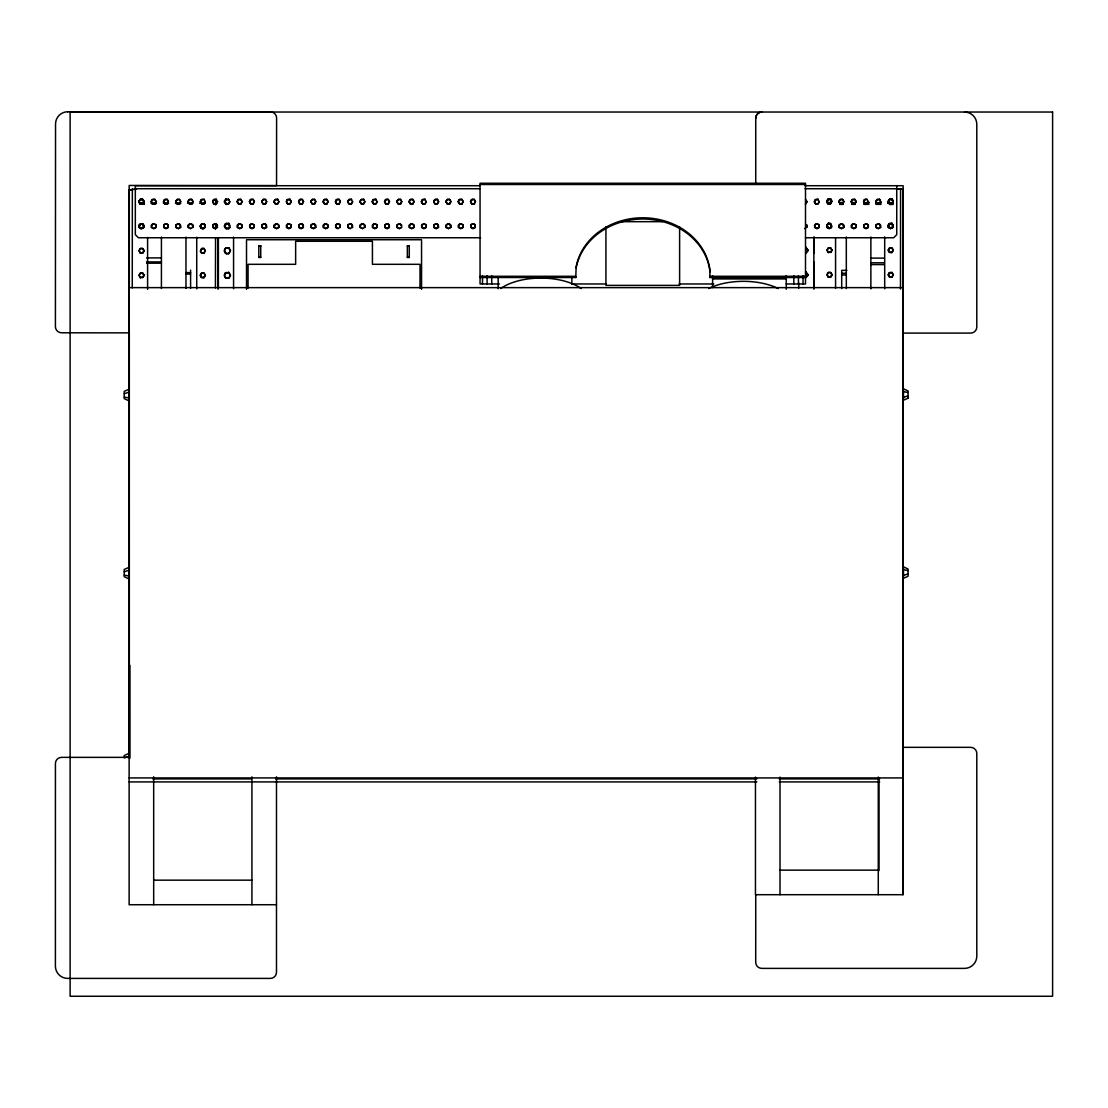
<?xml version="1.0" encoding="UTF-8"?>
<svg xmlns="http://www.w3.org/2000/svg" width="1108" height="1108" viewBox="0 0 1108 1108"><rect width="100%" height="100%" fill="white"/><g stroke="black" fill="none" stroke-linecap="round" stroke-linejoin="round"><path stroke-width="1.5" d="M128.819 397.924L128.819 400.777L124.248 398.631L124.248 391.346L128.819 389.337L128.819 397.924L124.248 397.066M132.254 287.886L132.351 189.357L135.938 189.357M755.739 894.696L755.711 962.243A6.136 6.136 0 0 0 761.889 968.392L964.514 968.392A12.285 12.285 0 0 0 976.799 956.107L976.799 753.468A6.136 6.136 0 0 0 970.663 747.332L903.117 747.332M755.739 184.025L755.739 118.141A6.136 6.136 0 0 1 761.889 112.005L761.889 112.033A6.136 6.136 0 0 0 755.739 118.168L755.739 118.141M900.472 289.049L900.582 188.789M903.477 569.706L903.477 566.853L908.048 569.013L908.048 576.285L903.477 578.293L903.477 569.706L908.048 570.565M215.423 287.955L215.561 237.791M215.575 229.134L215.589 223.954M215.644 204.925L215.658 199.731M480.055 277.512L575.772 277.512L576.146 266.709A67.546 58.502 0 0 1 645.05 217.819A67.546 58.502 0 0 1 709.993 270.615L709.785 277.512L805.502 277.512M143.694 227.486L143.375 224.592L141.035 223.733L139.109 225.339L139.234 227.486L141.464 228.608L143.694 227.486L143.375 224.592M155.979 227.486L155.66 224.592L153.32 223.733L151.394 225.339L151.505 227.486L153.749 228.608L155.979 227.486L155.66 224.592M168.264 227.486L167.945 224.592L165.591 223.733L163.679 225.339L163.79 227.486L166.02 228.608L168.264 227.486L167.945 224.592M180.535 227.486L180.23 224.592L177.876 223.733L175.95 225.339L176.075 227.486L178.305 228.608L180.535 227.486L180.23 224.592M192.501 224.592L192.82 227.486L192.501 224.592L190.161 223.733L188.235 225.339L188.36 227.486L190.59 228.608L192.931 227.057M204.786 224.592L205.105 227.486L204.786 224.592L202.432 223.733L200.52 225.339L200.631 227.486L202.875 228.608L205.215 227.057M217.071 224.592L217.376 227.486L217.071 224.592L214.717 223.733L212.805 225.339L212.916 227.486L215.146 228.608L217.5 227.057M229.661 227.486L229.342 224.592L227.002 223.733L225.076 225.339L225.201 227.486L227.431 228.608L229.661 227.486L229.342 224.592M241.946 227.486L241.627 224.592L239.286 223.733L237.361 225.339L237.472 227.486L239.716 228.608L241.946 227.486L241.627 224.592M266.502 227.486L266.197 224.592L263.843 223.733L261.917 225.339L262.042 227.486L264.272 228.608L266.502 227.486L266.197 224.592M278.787 227.486L278.897 225.339L276.986 223.733L274.202 225.339L274.327 227.486L276.557 228.608L278.787 227.486L278.468 224.592L276.127 223.733M291.072 227.486L290.753 224.592L288.399 223.733L286.487 225.339L286.598 227.486L288.828 228.608L291.072 227.486L290.753 224.592M303.343 227.486L303.038 224.592L300.683 223.733L298.772 225.339L298.883 227.486L301.113 228.608L303.343 227.486L303.038 224.592M315.628 227.486L315.309 224.592L312.968 223.733L311.043 225.339L311.168 227.486L313.398 228.608L315.628 227.486L315.309 224.592M327.913 227.486L327.594 224.592L325.253 223.733L323.328 225.339L323.439 227.486L325.683 228.608L327.913 227.486L327.594 224.592M339.879 224.592L340.198 227.486L339.879 224.592L337.524 223.733L335.613 225.339L335.724 227.486L337.954 228.608L340.308 227.057M352.164 224.592L352.469 227.486L352.164 224.592L349.809 223.733L347.884 225.339L348.009 227.486L350.239 228.608L352.593 227.057M364.435 224.592L364.754 227.486L364.435 224.592L362.094 223.733L360.169 225.339L360.294 227.486L362.524 228.608L364.864 227.057M377.039 227.486L376.72 224.592L374.365 223.733L372.454 225.339L372.565 227.486L374.795 228.608L377.039 227.486L376.72 224.592M389.31 227.486L389.005 224.592L386.65 223.733L384.739 225.339L384.85 227.486L387.08 228.608L389.31 227.486L389.005 224.592M413.88 227.486L413.561 224.592L411.22 223.733L409.295 225.339L409.406 227.486L411.65 228.608L413.88 227.486L413.561 224.592M426.164 227.486L426.275 225.339L424.35 223.733L421.58 225.339L421.691 227.486L423.921 228.608L426.164 227.486L425.846 224.592L423.491 223.733M438.436 227.486L438.131 224.592L435.776 223.733L433.851 225.339L433.976 227.486L436.206 228.608L438.436 227.486L438.131 224.592M450.721 227.486L450.402 224.592L448.061 223.733L446.136 225.339L446.261 227.486L448.491 228.608L450.721 227.486L450.402 224.592M463.006 227.486L462.687 224.592L460.332 223.733L458.421 225.339L458.532 227.486L460.762 228.608L463.006 227.486L462.687 224.592M475.277 227.486L474.972 224.592L472.617 223.733L470.706 225.339L470.817 227.486L473.047 228.608L475.277 227.486L474.972 224.592M819.144 227.486L818.84 224.592L816.485 223.733L814.574 225.339L814.685 227.486L816.915 228.608L819.144 227.486L818.84 224.592M831.429 227.486L831.111 224.592L828.77 223.733L826.845 225.339L826.97 227.486L829.2 228.608L831.429 227.486L831.111 224.592M843.714 227.486L843.396 224.592L841.055 223.733L839.13 225.339L839.241 227.486L841.484 228.608L843.714 227.486L843.396 224.592M855.999 227.486L855.681 224.592L853.326 223.733L851.415 225.339L851.526 227.486L853.756 228.608L855.999 227.486L855.681 224.592M868.27 227.486L868.395 225.339L866.47 223.733L863.686 225.339L863.811 227.486L866.04 228.608L868.27 227.486L867.966 224.592L865.611 223.733M880.555 227.486L880.237 224.592L877.896 223.733L875.971 225.339L876.082 227.486L878.325 228.608L880.555 227.486L880.237 224.592M892.84 227.486L892.522 224.592L890.167 223.733L888.256 225.339L888.367 227.486L890.597 228.608L892.84 227.486L892.522 224.592M129.179 190.188L132.96 189.357M139.234 227.486L139.539 224.592L141.893 223.733L143.818 225.339M151.505 227.486L151.824 224.592L154.178 223.733L156.09 225.339M163.79 227.486L164.109 224.592L166.449 223.733L168.374 225.339M176.075 227.486L176.394 224.592L178.734 223.733L180.659 225.339M188.36 227.486L188.665 224.592L191.019 223.733L192.931 225.339M200.631 227.486L200.95 224.592L203.304 223.733L205.215 225.339M212.916 227.486L213.235 224.592L215.575 223.733L217.5 225.339M225.201 227.486L225.506 224.592L227.86 223.733L229.785 225.339M237.472 227.486L237.791 224.592L240.145 223.733L242.056 225.339M249.757 227.486L250.076 224.592L252.416 223.733L254.341 225.339L251.558 223.733L249.646 225.339L249.757 227.486L251.987 228.608L254.231 227.486L253.912 224.592M262.042 227.486L262.361 224.592L264.701 223.733L266.626 225.339M274.327 227.486L274.632 224.592L276.986 223.733M286.598 227.486L286.917 224.592L289.271 223.733L291.182 225.339M298.883 227.486L299.202 224.592L301.542 223.733L303.467 225.339M311.168 227.486L311.473 224.592L313.827 223.733L315.738 225.339M323.439 227.486L323.758 224.592L326.112 223.733L328.023 225.339M335.724 227.486L336.043 224.592L338.383 223.733L340.308 225.339M348.009 227.486L348.327 224.592L350.668 223.733L352.593 225.339M360.294 227.486L360.599 224.592L362.953 223.733L364.864 225.339M372.565 227.486L372.884 224.592L375.238 223.733L377.149 225.339M384.85 227.486L385.169 224.592L387.509 223.733L389.434 225.339M397.135 227.486L397.44 224.592L399.794 223.733L401.705 225.339L398.935 223.733L397.01 225.339L397.135 227.486L399.365 228.608L401.595 227.486M409.406 227.486L409.725 224.592L412.079 223.733L413.99 225.339M421.691 227.486L422.01 224.592L424.35 223.733M433.976 227.486L434.294 224.592L436.635 223.733L438.56 225.339M446.261 227.486L446.566 224.592L448.92 223.733L450.831 225.339M458.532 227.486L458.851 224.592L461.205 223.733L463.116 225.339M470.817 227.486L471.135 224.592L473.476 223.733L475.401 225.339M814.685 227.486L815.003 224.592L817.344 223.733L819.269 225.339M826.97 227.486L827.274 224.592L829.629 223.733L831.54 225.339M839.241 227.486L839.559 224.592L841.914 223.733L843.825 225.339M851.526 227.486L851.844 224.592L854.185 223.733L856.11 225.339M863.811 227.486L864.115 224.592L866.47 223.733M876.082 227.486L876.4 224.592L878.755 223.733L880.666 225.339M888.367 227.486L888.685 224.592L891.026 223.733L892.951 225.339M129.179 190.022L132.711 189.357L132.254 189.925M806.984 227.057L806.555 224.592L806.984 227.057L804.63 228.608M139.857 199.717L138.999 202.072L140.605 203.983L142.752 203.872L143.874 201.642L142.752 199.398L140.176 199.398L139.054 201.642L140.176 203.872L143.071 203.553L143.929 201.213L142.323 199.288L139.857 199.717L142.752 199.398M155.037 203.872L152.89 203.983L151.284 202.072L152.142 199.717L155.037 199.398L156.145 201.642L155.037 203.872L152.142 203.553L151.284 201.213L152.89 199.288M143.071 228.123L143.929 225.769L142.323 223.844L140.176 223.968L139.054 226.198L140.176 228.428L143.071 228.123L140.176 228.428M143.071 252.679L143.929 250.325L142.323 248.414L140.176 248.524L139.054 250.754L140.176 252.998L143.071 252.679L140.176 252.998M167.308 203.872L165.161 203.983L163.555 202.072L164.427 199.717L167.308 199.398L168.43 201.642L167.308 203.872L164.427 203.553L163.555 201.213L165.161 199.288M143.071 277.235L143.929 274.895L142.323 272.97L140.176 273.094L139.054 275.324L140.176 277.554L143.071 277.235L140.176 277.554M179.593 203.872L177.446 203.983L175.84 202.072L176.698 199.717L179.593 199.398L180.715 201.642L179.593 203.872L176.698 203.553L175.84 201.213L177.446 199.288M191.878 203.872L189.731 203.983L188.125 202.072L188.983 199.717L191.878 199.398L193 201.642L191.878 203.872L188.983 203.553L188.125 201.213L189.731 199.288M204.163 199.398L205.271 201.642L204.163 203.872L202.002 203.983L200.409 202.072L201.268 199.717L204.163 199.398L201.268 199.717M203.733 228.553L202.002 228.553L200.409 226.628L202.002 223.844L204.163 223.968L205.271 226.198L203.733 228.553L201.268 228.123L200.409 225.769L202.002 223.844M216.005 199.288L217.556 201.642L216.434 203.872L214.287 203.983L212.681 202.072L213.539 199.717L216.434 199.398L213.539 199.717M202.002 253.109L200.409 251.184L202.002 248.414L204.163 248.524L205.271 250.754L204.163 252.998L201.268 252.679L204.163 252.998M228.29 199.288L229.841 201.642L228.719 203.872L226.572 203.983L224.966 202.072L225.824 199.717L228.719 199.398L225.824 199.717M204.163 277.554L202.002 277.665L200.409 275.753L201.268 273.399L204.163 273.094L205.271 275.324L204.163 277.554L201.268 277.235L200.409 274.895L202.002 272.97M225.409 223.788L229.051 223.387L225.409 223.788L224.328 226.738L226.351 229.148M241.004 203.872L238.857 203.983L237.251 202.072L238.109 199.717L241.004 199.398L242.112 201.642L241.004 203.872L238.109 203.553L237.251 201.213L238.857 199.288M225.409 248.344L224.328 251.294L226.351 253.718L229.051 253.566L230.45 250.754L229.051 247.957L225.409 248.344L229.051 247.957M253.275 203.872L251.128 203.983L249.522 202.072L250.394 199.717L253.275 199.398L254.397 201.642L253.275 203.872L250.394 203.553L249.522 201.213L251.128 199.288M225.409 272.914L224.328 275.864L226.351 278.274L229.051 278.136L230.45 275.324L229.051 272.513L225.409 272.914L229.051 272.513M265.56 203.872L263.413 203.983L261.807 202.072L262.665 199.717L265.56 199.398L266.682 201.642L265.56 203.872L262.665 203.553L261.807 201.213L263.413 199.288M277.416 199.288L278.967 201.642L277.845 203.872L275.698 203.983L274.091 202.072L274.95 199.717L277.845 199.398L274.95 199.717M287.235 199.717L286.376 202.072L287.969 203.983L290.13 203.872L291.238 201.642L290.13 199.398L287.235 199.717L290.13 199.398M302.401 203.872L300.254 203.983L298.648 202.072L299.506 199.717L302.401 199.398L303.523 201.642L302.401 203.872L299.506 203.553L298.648 201.213L300.254 199.288M314.686 203.872L312.539 203.983L310.933 202.072L311.791 199.717L314.686 199.398L315.808 201.642L314.686 203.872L311.791 203.553L310.933 201.213L312.539 199.288M326.971 203.872L324.824 203.983L323.217 202.072L324.076 199.717L326.971 199.398L328.079 201.642L326.971 203.872L324.076 203.553L323.217 201.213L324.824 199.288M339.242 203.872L337.095 203.983L335.489 202.072L336.361 199.717L339.242 199.398L340.364 201.642L339.242 203.872L336.361 203.553L335.489 201.213L337.095 199.288M351.098 199.288L352.649 201.642L351.527 203.872L349.38 203.983L347.774 202.072L348.632 199.717L351.527 199.398L348.632 199.717M363.382 199.288L364.934 201.642L363.812 203.872L361.665 203.983L360.058 202.072L360.917 199.717L363.812 199.398L360.917 199.717M375.667 199.288L377.205 201.642L376.097 203.872L373.936 203.983L372.343 202.072L373.202 199.717L376.097 199.398L373.202 199.717M388.368 203.872L386.221 203.983L384.614 202.072L385.473 199.717L388.368 199.398L389.49 201.642L388.368 203.872L385.473 203.553L384.614 201.213L386.221 199.288M400.653 203.872L398.506 203.983L396.899 202.072L397.758 199.717L400.653 199.398L401.775 201.642L400.653 203.872L397.758 203.553L396.899 201.213L398.506 199.288M412.938 203.872L410.791 203.983L409.184 202.072L410.043 199.717L412.938 199.398L414.046 201.642L412.938 203.872L410.043 203.553L409.184 201.213L410.791 199.288M424.779 199.288L426.331 201.642L425.209 203.872L423.062 203.983L421.456 202.072L422.328 199.717L425.209 199.398L422.328 199.717M434.599 199.717L433.74 202.072L435.347 203.983L437.494 203.872L438.616 201.642L437.494 199.398L434.599 199.717L437.494 199.398M449.779 203.872L447.632 203.983L446.025 202.072L446.884 199.717L449.779 199.398L450.901 201.642L449.779 203.872L446.884 203.553L446.025 201.213L447.632 199.288M462.064 203.872L459.903 203.983L458.31 202.072L459.169 199.717L462.064 199.398L463.172 201.642L462.064 203.872L459.169 203.553L458.31 201.213L459.903 199.288M474.335 203.872L472.188 203.983L470.581 202.072L471.44 199.717L474.335 199.398L475.457 201.642L474.335 203.872L471.44 203.553L470.581 201.213L472.188 199.288M817.773 199.288L819.324 201.642L818.203 203.872L816.056 203.983L814.449 202.072L815.308 199.717L818.203 199.398L815.308 199.717M807.967 249.66L805.945 253.15L807.967 250.74L805.945 247.236L807.967 250.74M830.488 203.872L828.341 203.983L826.734 202.072L827.593 199.717L830.488 199.398L831.609 201.642L830.488 203.872L827.593 203.553L826.734 201.213L828.341 199.288M807.967 274.216L805.945 277.706L807.967 275.296L805.945 271.806L807.967 275.296M842.773 203.872L840.626 203.983L839.019 202.072L839.878 199.717L842.773 199.398L843.88 201.642L842.773 203.872L839.878 203.553L839.019 201.213L840.626 199.288M831.028 252.112L831.886 249.771L830.294 247.846L828.133 247.957L827.025 250.2L828.133 252.43L831.028 252.112L828.133 252.43M855.044 203.872L852.897 203.983L851.29 202.072L852.149 199.717L855.044 199.398L856.165 201.642L855.044 203.872L852.149 203.553L851.29 201.213L852.897 199.288M831.028 276.681L831.886 274.327L830.294 272.402L828.133 272.526L827.025 274.756L828.133 276.986L831.028 276.681L828.133 276.986M864.434 199.717L863.575 202.072L865.182 203.983L867.329 203.872L868.45 201.642L866.899 199.288L864.434 199.717L866.899 199.288M876.719 199.717L875.86 202.072L877.467 203.983L879.614 203.872L880.721 201.642L879.614 199.398L876.719 199.717L879.614 199.398M888.145 202.072L889.973 198.72L888.145 202.072L889.738 203.983L891.898 203.872L893.242 201.074L892.12 198.844M892.12 252.43L889.973 252.541L888.367 250.63L889.225 248.275L892.12 247.957L893.242 250.2L892.12 252.43L889.225 252.112L888.367 249.771L889.973 247.846M892.12 276.986L889.973 277.111L888.367 275.186L889.225 272.845L892.12 272.526L893.242 274.756L892.12 276.986L889.225 276.681L888.367 274.327L889.973 272.402M807.04 201.642L805.502 203.983L807.04 201.642L805.502 199.288M828.133 198.844L827.025 201.074L828.133 203.304M831.028 223.719L828.133 223.401L827.025 225.63L828.133 227.86L831.028 227.556M889.973 223.29L888.367 225.201L889.225 227.556L891.691 227.985L893.242 225.63L892.12 223.401L889.225 223.719L892.12 223.401M139.109 225.339L139.539 224.592M151.394 225.339L151.824 224.592M163.679 225.339L164.109 224.592M175.95 225.339L176.394 224.592M188.235 225.339L188.665 224.592M200.52 225.339L200.95 224.592M212.805 225.339L213.235 224.592M225.076 225.339L225.506 224.592M237.361 225.339L237.791 224.592M249.646 225.339L250.076 224.592M261.917 225.339L262.361 224.592M274.202 225.339L274.632 224.592M286.487 225.339L286.917 224.592M298.772 225.339L299.202 224.592M311.043 225.339L311.473 224.592M323.328 225.339L323.758 224.592M335.613 225.339L336.043 224.592M347.884 225.339L348.327 224.592M360.169 225.339L360.599 224.592M372.454 225.339L372.884 224.592M384.739 225.339L385.169 224.592M397.01 225.339L397.44 224.592M409.295 225.339L409.725 224.592M421.58 225.339L422.01 224.592M433.851 225.339L434.294 224.592M446.136 225.339L446.566 224.592M458.421 225.339L458.851 224.592M470.706 225.339L471.135 224.592M814.574 225.339L815.003 224.592M826.845 225.339L827.274 224.592M839.13 225.339L839.559 224.592M851.415 225.339L851.844 224.592M863.686 225.339L864.115 224.592M875.971 225.339L876.4 224.592M888.256 225.339L888.685 224.592M142.323 228.553L143.929 226.628L143.071 224.273L140.605 223.844L139.054 226.198L140.605 228.553M154.608 203.983L156.145 201.642L154.608 199.288L152.142 199.717M166.879 203.983L168.43 201.642L166.879 199.288L164.427 199.717M142.323 253.109L143.929 251.184L143.071 248.843L140.605 248.414L139.054 250.754L140.605 253.109M179.164 203.983L180.715 201.642L179.164 199.288L176.698 199.717M142.323 277.665L143.929 275.753L143.071 273.399L140.605 272.97L139.054 275.324L140.605 277.665M191.449 203.983L193 201.642L191.449 199.288L188.983 199.717M202.002 199.288L200.409 201.213L201.268 203.553L203.733 203.983L205.271 201.642M214.287 199.288L212.681 201.213L213.539 203.553L216.005 203.983L217.556 201.642M226.572 199.288L224.966 201.213L225.824 203.553L228.29 203.983L229.841 201.642M203.733 253.109L205.271 250.754L203.733 248.414L201.268 248.843M240.574 203.983L242.112 201.642L240.574 199.288L238.109 199.717M228.511 229.148L229.813 227.182L227.431 228.608L225.076 227.057M203.733 277.665L205.271 275.324L203.733 272.97L201.268 273.399M252.846 203.983L254.397 201.642L252.846 199.288L250.394 199.717M226.351 247.804L224.328 250.214L225.409 253.178L228.511 253.718L230.45 250.754L228.511 247.804M265.131 203.983L266.682 201.642L265.131 199.288L262.665 199.717M275.698 199.288L274.091 201.213L274.95 203.553L277.416 203.983L278.967 201.642M226.351 272.374L224.328 274.784L225.409 277.734L228.511 278.274L230.45 275.324L228.511 272.374M287.969 199.288L286.376 201.213L287.235 203.553L289.7 203.983L291.238 201.642L289.7 199.288M301.972 203.983L303.523 201.642L301.972 199.288L299.506 199.717M314.257 203.983L315.808 201.642L314.257 199.288L311.791 199.717M326.541 203.983L328.079 201.642L326.541 199.288L324.076 199.717M338.813 203.983L340.364 201.642L338.813 199.288L336.361 199.717M349.38 199.288L347.774 201.213L348.632 203.553L351.098 203.983L352.649 201.642M361.665 199.288L360.058 201.213L360.917 203.553L363.382 203.983L364.934 201.642M373.936 199.288L372.343 201.213L373.202 203.553L375.667 203.983L377.205 201.642M387.939 203.983L389.49 201.642L387.939 199.288L385.473 199.717M400.223 203.983L401.775 201.642L400.223 199.288L397.758 199.717M412.508 203.983L414.046 201.642L412.508 199.288L410.043 199.717M423.062 199.288L421.456 201.213L422.328 203.553L424.779 203.983L426.331 201.642M435.347 199.288L433.74 201.213L434.599 203.553L437.064 203.983L438.616 201.642L437.064 199.288M449.349 203.983L450.901 201.642L449.349 199.288L446.884 199.717M461.634 203.983L463.172 201.642L461.634 199.288L459.169 199.717M473.905 203.983L475.457 201.642L473.905 199.288L471.44 199.717M816.056 199.288L814.449 201.213L815.308 203.553L817.773 203.983L819.324 201.642M828.562 198.72L827.025 201.074L828.562 203.415L831.028 202.986L830.294 203.415L831.886 201.504M830.058 203.983L831.609 201.642L830.058 199.288L827.593 199.717M828.562 223.29L827.025 225.63L828.562 227.985M842.343 203.983L843.88 201.642L842.343 199.288L839.878 199.717M854.614 203.983L856.165 201.642L854.614 199.288L852.149 199.717M830.294 252.541L831.886 250.63L831.028 248.275L828.562 247.846L827.025 250.2L828.562 252.541M865.182 199.288L863.575 201.213L864.434 203.553L866.899 203.983L868.45 201.642M830.294 277.111L831.886 275.186L831.028 272.845L828.562 272.402L827.025 274.756L828.562 277.111M877.467 199.288L875.86 201.213L876.719 203.553L879.184 203.983L880.721 201.642L879.184 199.288M888.145 201.213L889.004 203.553L891.469 203.983L893.242 201.074L891.691 198.72M891.691 227.985L893.242 225.63L891.691 223.29M891.691 252.541L893.242 250.2L891.691 247.846L889.225 248.275M891.691 277.111L893.242 274.756L891.691 272.402L889.225 272.845M143.929 201.213L142.323 203.983L140.176 203.872M202.002 248.414L200.409 251.184M224.328 225.658L226.351 223.248M831.886 226.06L830.294 227.985L828.133 227.86M143.818 227.057L141.464 228.608L139.109 227.057M156.09 227.057L153.749 228.608L151.394 227.057M168.374 227.057L166.02 228.608L163.679 227.057M180.659 227.057L178.305 228.608L175.95 227.057M242.056 227.057L239.716 228.608L237.361 227.057M254.341 227.057L251.987 228.608L249.646 227.057M266.626 227.057L264.272 228.608L261.917 227.057M278.897 227.057L276.557 228.608L274.202 227.057M291.182 227.057L288.828 228.608L286.487 227.057M303.467 227.057L301.113 228.608L298.772 227.057M315.738 227.057L313.398 228.608L311.043 227.057M328.023 227.057L325.683 228.608L323.328 227.057M377.149 227.057L374.795 228.608L372.454 227.057M389.434 227.057L387.08 228.608L384.739 227.057M413.99 227.057L411.65 228.608L409.295 227.057M426.275 227.057L423.921 228.608L421.58 227.057M438.56 227.057L436.206 228.608L433.851 227.057M450.831 227.057L448.491 228.608L446.136 227.057M463.116 227.057L460.762 228.608L458.421 227.057M475.401 227.057L473.047 228.608L470.706 227.057M819.269 227.057L816.915 228.608L814.574 227.057M831.54 227.057L829.2 228.608L826.845 227.057M843.825 227.057L841.484 228.608L839.13 227.057M856.11 227.057L853.756 228.608L851.415 227.057M868.395 227.057L866.04 228.608L863.686 227.057M880.666 227.057L878.325 228.608L875.971 227.057M892.951 227.057L890.597 228.608L888.256 227.057M143.071 203.553L139.857 203.553L138.999 201.213L140.605 199.288L143.071 199.717L143.929 202.072M225.409 199.218L226.351 198.678L224.328 201.102L226.351 204.592L224.328 202.182M124.248 393.728L128.819 392.204M124.248 571.797L128.819 570.274M903.477 397.356L908.048 395.833M903.477 575.426L908.048 573.902M140.176 199.398L139.054 201.642L140.605 203.983L139.857 203.553M142.752 203.872L143.874 201.642L142.323 199.288L143.071 199.717M201.268 224.273L204.163 223.968M891.469 199.288L889.004 199.717L891.898 199.398L893.006 201.642L891.898 199.398M889.973 203.415L892.12 203.304L889.225 202.986L888.367 200.645L889.973 203.415L889.225 202.986M828.133 223.401L830.294 223.29M889.225 227.556L892.12 227.86M887.951 203.346L893.131 203.083M129.082 757.36L61.577 757.36A6.136 6.136 0 0 0 55.428 763.495L55.4 966.134A12.285 12.285 0 0 0 67.685 978.406L270.352 978.406A6.136 6.136 0 0 0 276.488 972.27L276.488 776.86M276.46 904.724L129.124 904.724L129.124 287.637L902.826 287.637L902.826 894.696M889.682 204.398L893.131 204.371L889.682 204.329M140.882 203.609L144.345 203.609M151.256 203.595L156.436 203.581M165.064 203.553L168.513 203.54M177.155 203.526L180.604 203.512M189.246 203.498L192.695 203.484M201.337 203.47L204.786 203.457M827.51 203.041L830.958 203.041M839.601 203.013L843.05 203.013M851.692 202.986L855.141 202.972M863.783 202.958L868.963 202.944M875.86 202.93L881.04 202.916M887.951 202.903L893.131 202.889M839.601 204.398L843.05 204.384M851.692 204.384L855.141 204.371M863.783 204.357L868.963 204.357M875.86 204.343L881.04 204.343M480.055 184.496L805.502 184.496M479.695 185.715L135.328 185.715L135.328 234.674L138.389 237.749L480.609 237.749M805.031 185.715L903.117 185.715L903.117 333.093L970.663 333.093A6.136 6.136 0 0 0 976.799 326.915L976.799 124.276A12.285 12.285 0 0 0 964.514 112.033L964.514 112.033M135.328 188.72L479.695 188.72M805.031 188.72L902.951 188.789L902.951 289.036M621.353 221.683L662.473 221.683M141.035 223.733L141.893 223.733M153.32 223.733L154.178 223.733M165.591 223.733L166.449 223.733M177.876 223.733L178.734 223.733M190.161 223.733L191.019 223.733M202.432 223.733L203.304 223.733M214.717 223.733L215.575 223.733M227.002 223.733L227.86 223.733M239.286 223.733L240.145 223.733M251.558 223.733L252.416 223.733M263.843 223.733L264.701 223.733M288.399 223.733L289.271 223.733M300.683 223.733L301.542 223.733M312.968 223.733L313.827 223.733M325.253 223.733L326.112 223.733M337.524 223.733L338.383 223.733M349.809 223.733L350.668 223.733M362.094 223.733L362.953 223.733M374.365 223.733L375.238 223.733M386.65 223.733L387.509 223.733M398.935 223.733L399.794 223.733M411.22 223.733L412.079 223.733M435.776 223.733L436.635 223.733M448.061 223.733L448.92 223.733M460.332 223.733L461.205 223.733M472.617 223.733L473.476 223.733M816.485 223.733L817.344 223.733M828.77 223.733L829.629 223.733M841.055 223.733L841.914 223.733M853.326 223.733L854.185 223.733M877.896 223.733L878.755 223.733M890.167 223.733L891.026 223.733M805.53 237.749L893.671 237.749L896.746 234.674L896.746 185.715M258.801 246.128L260.74 246.128M407.342 246.128L409.267 246.128M258.801 257.25L260.74 257.25M407.342 257.25L409.267 257.25M146.616 257.901L161.422 257.901M870.874 258.109L884.032 258.109M146.616 261.917L161.422 261.917M870.874 262.804L884.032 262.804M146.616 263.192L161.422 263.192M870.874 264.59L884.032 264.59M846.858 270.366L841.706 270.366L841.706 288.579M185.978 272.61L190.59 272.61M841.706 273.302L846.318 273.302M185.978 274.008L190.59 274.008M841.706 274.978L846.318 274.978M480.055 276.294L575.772 276.294L575.772 277.512M805.502 276.294L709.785 276.294L709.785 277.512M712.596 278.925L786.278 278.925M499.389 283.967L480.055 283.967L480.055 183.263L805.502 183.263L805.502 283.967L786.154 283.967M571.797 283.967L606.422 283.967M679.121 283.967L713.746 283.967M129.124 777.927L902.826 777.927M152.862 778.91L251.502 778.91M275.726 778.91L756.806 778.91M779.298 778.91L879.669 778.91M129.124 781.916L251.502 781.916M251.931 781.916L756.806 781.916M779.298 781.916L879.669 781.916M780.018 870.14L878.27 870.14M153.68 880.168L251.931 880.168M67.823 111.742L270.463 111.894A6.136 6.136 0 0 1 276.598 118.016L276.557 185.59L129.179 185.465L129.096 332.871L61.549 332.788A6.136 6.136 0 0 1 55.414 326.68L55.538 124.013A12.285 12.285 0 0 1 67.823 111.742L67.823 111.77M827.51 202.515L830.958 202.529M839.601 202.556L843.05 202.556M851.692 202.584L855.141 202.598M863.783 202.626L868.963 202.639M875.86 202.653L881.04 202.667M887.951 202.695L893.131 202.709M139.165 203.069L144.345 203.083M151.256 203.11L156.436 203.124M163.333 203.138L168.513 203.152M175.424 203.179L180.604 203.193M187.515 203.207L192.695 203.221M199.606 203.249L204.786 203.263M896.414 188.859L899.876 188.872M839.601 204.121L843.05 204.287M140.882 204.038L144.345 204.204M901.677 188.789L903.117 188.942M903.477 391.636L908.048 392.495M124.248 575.135L128.819 575.994M889.004 203.553L889.738 203.983M876.719 203.553L877.467 203.983M864.434 203.553L865.182 203.983M852.149 203.553L852.897 203.983M839.878 203.553L840.626 203.983M831.028 199.149L830.294 198.72L831.886 200.645M827.593 203.553L828.341 203.983M815.308 203.553L816.056 203.983M889.225 252.112L889.973 252.541M889.225 276.681L889.973 277.111M830.294 247.846L831.028 248.275M830.294 272.402L831.028 272.845M471.44 203.553L472.188 203.983M459.169 203.553L459.903 203.983M446.884 203.553L447.632 203.983M434.599 203.553L435.347 203.983M422.328 203.553L423.062 203.983M410.043 203.553L410.791 203.983M397.758 203.553L398.506 203.983M385.473 203.553L386.221 203.983M373.202 203.553L373.936 203.983M360.917 203.553L361.665 203.983M348.632 203.553L349.38 203.983M336.361 203.553L337.095 203.983M324.076 203.553L324.824 203.983M311.791 203.553L312.539 203.983M299.506 203.553L300.254 203.983M287.235 203.553L287.969 203.983M274.95 203.553L275.698 203.983M262.665 203.553L263.413 203.983M250.394 203.553L251.128 203.983M238.109 203.553L238.857 203.983M225.824 203.553L226.572 203.983M213.539 203.553L214.287 203.983M201.268 203.553L202.002 203.983M188.983 203.553L189.731 203.983M176.698 203.553L177.446 203.983M164.427 203.553L165.161 203.983M201.268 228.123L202.002 228.553M152.142 203.553L152.89 203.983M225.409 253.178L226.351 253.718M142.323 223.844L143.071 224.273M225.409 277.734L226.351 278.274M201.268 277.235L202.002 277.665M142.323 248.414L143.071 248.843M142.323 272.97L143.071 273.399M397.01 227.057L399.365 228.608L401.705 227.057L401.276 224.592M360.169 227.057L362.524 228.608M347.884 227.057L350.239 228.608M335.613 227.057L337.954 228.608M212.805 227.057L215.146 228.608M200.52 227.057L202.875 228.608M188.235 227.057L190.59 228.608M889.973 227.985L888.367 225.201M203.733 223.844L205.271 226.198M813.854 237.264L813.868 289.188M218.082 289.216L218.068 237.569L218.221 253.718M902.965 332.248L903.117 894.696L755.462 894.696L755.462 777.082M888.367 249.771L888.367 250.63M888.367 274.327L888.367 275.186M884.696 236.863L884.696 288.8M879.032 777.553L879.032 870.583M878.27 777.082L878.27 894.696M870.874 237.001L870.874 288.814M851.29 201.213L851.29 202.072M846.318 237.001L846.318 288.579M839.019 201.213L839.019 202.072M835.57 238.372L835.57 288.343M831.886 249.771L831.886 250.63M831.886 274.327L831.886 275.186M826.734 201.213L826.734 202.072M814.449 201.213L814.449 202.072M814.075 236.946L814.075 253.15M814.075 262.125L814.075 286.917M803.037 275.781L803.037 283.967M798.73 282.983L798.73 288.149M798.439 275.781L798.439 283.967M793.827 275.781L793.827 283.967M786.278 275.657L786.278 289.285M780.018 777.082L780.018 894.696M712.596 275.657L712.596 287.568M679.62 226.849L679.62 285.393L605.924 285.393L605.924 226.849M571.853 276.958L571.853 284.424M498.171 276.958L498.171 288.703M491.717 275.781L491.717 283.967M487.104 275.781L487.104 283.967M482.506 275.781L482.506 283.967M470.581 201.213L470.581 202.072M458.31 201.213L458.31 202.072M446.025 201.213L446.025 202.072M421.456 201.213L421.456 202.072M421.552 289.313L421.552 239.743L246.516 239.743L246.516 289.313M420.015 288.094L420.015 264.313L372.426 264.313L372.426 241.281L295.642 241.281L295.642 264.313L248.053 264.313L248.053 288.094M409.184 201.213L409.184 202.072M396.899 201.213L396.899 202.072M384.614 201.213L384.614 202.072M372.343 201.213L372.343 202.072M360.058 201.213L360.058 202.072M347.774 201.213L347.774 202.072M335.489 201.213L335.489 202.072M323.217 201.213L323.217 202.072M310.933 201.213L310.933 202.072M298.648 201.213L298.648 202.072M274.091 201.213L274.091 202.072M261.807 201.213L261.807 202.072M251.931 776.86L251.931 904.724M249.522 201.213L249.522 202.072M237.251 201.213L237.251 202.072M233.566 237.126L233.566 288.703M224.966 201.213L224.966 202.072M218.387 237.888L218.387 288.08M218.221 262.693L218.221 287.484M212.681 201.213L212.681 202.072M200.409 201.213L200.409 202.072M200.409 225.769L200.409 226.628M200.409 274.895L200.409 275.753M196.725 237.223L196.725 288.911M190.59 270.158L190.59 288.357M188.125 201.213L188.125 202.072M185.978 237.057L185.978 288.468M175.84 201.213L175.84 202.072M163.555 201.213L163.555 202.072M161.422 237.057L161.422 288.468M153.68 776.763L153.68 904.724M151.284 201.213L151.284 202.072M147.599 237.431L147.599 289.368M143.929 225.769L143.929 226.628M143.929 250.325L143.929 251.184M143.929 274.895L143.929 275.753M129.885 665.243L129.885 758.288M129.29 189.482L129.29 287.997M129.304 331.209L129.345 758.107M500.664 288.551A49.126 24.556 0 0 1 581.16 288.551M708.691 288.523A49.126 24.556 0 0 1 778.162 288.523M576.146 267.928A67.546 58.502 0 0 1 645.05 219.052A67.546 58.502 0 0 1 709.993 271.834M128.819 567.421L124.248 569.429L124.248 576.7L128.819 578.861L128.819 567.421M908.048 398.201L903.477 400.223L903.477 388.769L908.048 390.93L908.048 398.201M128.819 753.468L124.248 755.476L124.248 757.858L128.819 756.335L128.819 753.468M1052.6 112.033L70.123 112.033L70.123 996.258L1052.6 996.258L1052.6 112.033M260.74 245.893L258.801 245.893L258.801 257.499L260.74 257.499L260.74 245.893M409.267 245.893L407.342 245.893L407.342 257.499L409.267 257.499L409.267 245.893"/></g></svg>
